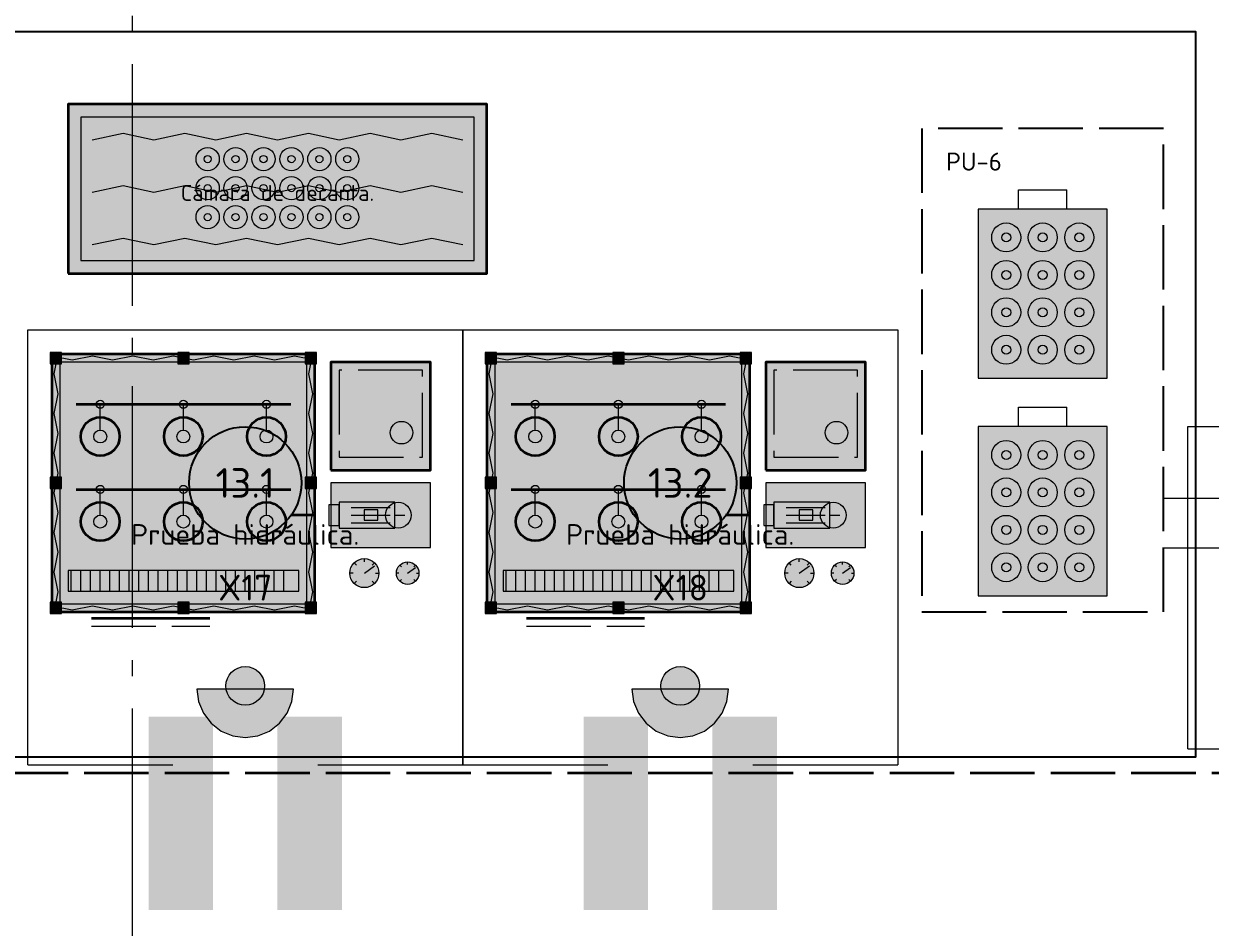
# Model space of a CAD drawing. Header units: millimetres. Extents: x 0 to 1682, y 0 to 1189.
# Drawn here: x 812.2 to 885.9, y 911.4 to 967.5 of the extents above; entities that cross this region are included whole.
import ezdxf
from ezdxf.enums import TextEntityAlignment as Align

# ---------------------------------------------------------------- set-up
doc = ezdxf.new("R2010")
doc.units = ezdxf.units.MM
doc.linetypes.add('IRAM-E-TRAZOS', pattern=[5, 4, -1])
doc.linetypes.add('IRAM-F-TRAZO-PUNTO', pattern=[20, 15, -2, 1, -2])
for name, color, linetype, lineweight, true_color in [('A-AREA-TRABAJO', 30, 'CONTINUOUS', 13, 0xeb963c), ('A-EQUIPO', 30, 'CONTINUOUS', 35, 0xe67800), ('A-PASILLO', 2, 'IRAM-E-TRAZOS', 35, 0xd7a500), ('A-PULMON', 6, 'IRAM-E-TRAZOS', 25, 0xdc00c8), ('A-SENDA', 2, 'CONTINUOUS', 25, 0xd7a500)]:
    doc.layers.add(name, color=color, linetype=linetype, lineweight=lineweight, true_color=true_color)
for name, color, linetype, lineweight in [('A-EJE', 1, 'IRAM-F-TRAZO-PUNTO', 18), ('A-EQUIPO-FINO', 8, 'CONTINUOUS', 13), ('A-EQUIPO-OCULTO', 8, 'IRAM-E-TRAZOS', 13), ('A-EQUIPO-RELLENO', 9, 'CONTINUOUS', 13), ('A-OPERARIO', 6, 'CONTINUOUS', 18), ('A-PASO', 7, 'CONTINUOUS', 25), ('A-SECTOR', 1, 'CONTINUOUS', 25), ('A-TEXTO', 7, 'CONTINUOUS', 18)]:
    doc.layers.add(name, color=color, linetype=linetype, lineweight=lineweight)
doc.styles.add('ISO3098', font='isocpeur.ttf')

msp = doc.modelspace()

# ---------------------------------------------------------------- hatches: boundary and pattern name
at = {"layer": 'A-EQUIPO-RELLENO', "true_color": 0xcdd0d4}
h = msp.add_hatch(color=7, dxfattribs=at)
h.dxf.hatch_style = 1
h.paths.add_polyline_path([(815, 952), (841, 952), (841, 962.5), (815, 962.5)])
at = {"layer": 'A-EQUIPO-RELLENO', "true_color": 0xc8e1fa}
h = msp.add_hatch(color=7, dxfattribs=at)
h.dxf.hatch_style = 1
h.paths.add_polyline_path([(815.8, 952.8), (840.2, 952.8), (840.2, 961.7), (815.8, 961.7)])
at = {"layer": 'A-EQUIPO-RELLENO', "true_color": 0xfaf0fa}
h = msp.add_hatch(color=7, dxfattribs=at)
h.dxf.hatch_style = 1
h.paths.add_polyline_path([(871.5, 945.5), (879.5, 945.5), (879.5, 956), (871.5, 956)])
at = {"layer": 'A-EQUIPO-RELLENO', "true_color": 0x969ba0}
h = msp.add_hatch(color=7, dxfattribs=at)
h.dxf.hatch_style = 1
h.paths.add_polyline_path([(813.9, 946.4), (814.6, 946.4), (814.6, 947.1), (813.9, 947.1)])
h = msp.add_hatch(color=7, dxfattribs=at)
h.dxf.hatch_style = 1
h.paths.add_polyline_path([(813.9, 946.4), (814.6, 946.4), (814.6, 947.1), (813.9, 947.1)])
at = {"layer": 'A-EQUIPO-RELLENO', "true_color": 0xf5f8fc}
h = msp.add_hatch(color=7, dxfattribs=at)
h.dxf.hatch_style = 1
h.paths.add_polyline_path([(814, 931), (830.32, 931), (830.32, 947), (814, 947)])
at = {"layer": 'A-EQUIPO-RELLENO', "true_color": 0x969ba0}
h = msp.add_hatch(color=7, dxfattribs=at)
h.dxf.hatch_style = 1
h.paths.add_polyline_path([(821.81, 946.4), (822.51, 946.4), (822.51, 947.1), (821.81, 947.1)])
h = msp.add_hatch(color=7, dxfattribs=at)
h.dxf.hatch_style = 1
h.paths.add_polyline_path([(829.72, 946.4), (830.42, 946.4), (830.42, 947.1), (829.72, 947.1)])
h = msp.add_hatch(color=7, dxfattribs=at)
h.dxf.hatch_style = 1
h.paths.add_polyline_path([(829.72, 946.4), (830.42, 946.4), (830.42, 947.1), (829.72, 947.1)])
at = {"layer": 'A-EQUIPO-RELLENO', "true_color": 0xc8e1fa}
h = msp.add_hatch(color=7, dxfattribs=at)
h.dxf.hatch_style = 1
h.paths.add_polyline_path([(831.32, 939.8), (837.5, 939.8), (837.5, 946.5), (831.32, 946.5)])
at = {"layer": 'A-EQUIPO-RELLENO', "true_color": 0x969ba0}
h = msp.add_hatch(color=7, dxfattribs=at)
h.dxf.hatch_style = 1
h.paths.add_polyline_path([(840.9, 946.4), (841.6, 946.4), (841.6, 947.1), (840.9, 947.1)])
h = msp.add_hatch(color=7, dxfattribs=at)
h.dxf.hatch_style = 1
h.paths.add_polyline_path([(840.9, 946.4), (841.6, 946.4), (841.6, 947.1), (840.9, 947.1)])
at = {"layer": 'A-EQUIPO-RELLENO', "true_color": 0xf5f8fc}
h = msp.add_hatch(color=7, dxfattribs=at)
h.dxf.hatch_style = 1
h.paths.add_polyline_path([(841, 931), (857.32, 931), (857.32, 947), (841, 947)])
at = {"layer": 'A-EQUIPO-RELLENO', "true_color": 0x969ba0}
h = msp.add_hatch(color=7, dxfattribs=at)
h.dxf.hatch_style = 1
h.paths.add_polyline_path([(848.81, 946.4), (849.51, 946.4), (849.51, 947.1), (848.81, 947.1)])
h = msp.add_hatch(color=7, dxfattribs=at)
h.dxf.hatch_style = 1
h.paths.add_polyline_path([(856.72, 946.4), (857.42, 946.4), (857.42, 947.1), (856.72, 947.1)])
h = msp.add_hatch(color=7, dxfattribs=at)
h.dxf.hatch_style = 1
h.paths.add_polyline_path([(856.72, 946.4), (857.42, 946.4), (857.42, 947.1), (856.72, 947.1)])
at = {"layer": 'A-EQUIPO-RELLENO', "true_color": 0xc8e1fa}
h = msp.add_hatch(color=7, dxfattribs=at)
h.dxf.hatch_style = 1
h.paths.add_polyline_path([(858.32, 939.8), (864.5, 939.8), (864.5, 946.5), (858.32, 946.5)])
at = {"layer": 'A-EQUIPO-RELLENO', "true_color": 0xe2e7ee}
h = msp.add_hatch(color=7, dxfattribs=at)
h.dxf.hatch_style = 1
h.paths.add_polyline_path([(818.2, 941.88), (818.159, 942.191), (818.039, 942.48), (817.849, 942.729), (817.6, 942.919), (817.311, 943.039), (817, 943.08), (816.689, 943.039), (816.4, 942.919), (816.151, 942.729), (815.961, 942.48), (815.841, 942.191), (815.8, 941.88), (815.841, 941.569), (815.961, 941.28), (816.151, 941.031), (816.4, 940.841), (816.689, 940.721), (817, 940.68), (817.311, 940.721), (817.6, 940.841), (817.849, 941.031), (818.039, 941.28), (818.159, 941.569)])
h = msp.add_hatch(color=7, dxfattribs=at)
h.dxf.hatch_style = 1
h.paths.add_polyline_path([(823.36, 941.88), (823.319, 942.191), (823.199, 942.48), (823.009, 942.729), (822.76, 942.919), (822.471, 943.039), (822.16, 943.08), (821.849, 943.039), (821.56, 942.919), (821.311, 942.729), (821.121, 942.48), (821.001, 942.191), (820.96, 941.88), (821.001, 941.569), (821.121, 941.28), (821.311, 941.031), (821.56, 940.841), (821.849, 940.721), (822.16, 940.68), (822.471, 940.721), (822.76, 940.841), (823.009, 941.031), (823.199, 941.28), (823.319, 941.569)])
h = msp.add_hatch(color=7, dxfattribs=at)
h.dxf.hatch_style = 1
h.paths.add_polyline_path([(828.52, 941.88), (828.479, 942.191), (828.359, 942.48), (828.169, 942.729), (827.92, 942.919), (827.631, 943.039), (827.32, 943.08), (827.009, 943.039), (826.72, 942.919), (826.471, 942.729), (826.281, 942.48), (826.161, 942.191), (826.12, 941.88), (826.161, 941.569), (826.281, 941.28), (826.471, 941.031), (826.72, 940.841), (827.009, 940.721), (827.32, 940.68), (827.631, 940.721), (827.92, 940.841), (828.169, 941.031), (828.359, 941.28), (828.479, 941.569)])
h = msp.add_hatch(color=7, dxfattribs=at)
h.dxf.hatch_style = 1
h.paths.add_polyline_path([(845.2, 941.88), (845.159, 942.191), (845.039, 942.48), (844.849, 942.729), (844.6, 942.919), (844.311, 943.039), (844, 943.08), (843.689, 943.039), (843.4, 942.919), (843.151, 942.729), (842.961, 942.48), (842.841, 942.191), (842.8, 941.88), (842.841, 941.569), (842.961, 941.28), (843.151, 941.031), (843.4, 940.841), (843.689, 940.721), (844, 940.68), (844.311, 940.721), (844.6, 940.841), (844.849, 941.031), (845.039, 941.28), (845.159, 941.569)])
h = msp.add_hatch(color=7, dxfattribs=at)
h.dxf.hatch_style = 1
h.paths.add_polyline_path([(850.36, 941.88), (850.319, 942.191), (850.199, 942.48), (850.009, 942.729), (849.76, 942.919), (849.471, 943.039), (849.16, 943.08), (848.849, 943.039), (848.56, 942.919), (848.311, 942.729), (848.121, 942.48), (848.001, 942.191), (847.96, 941.88), (848.001, 941.569), (848.121, 941.28), (848.311, 941.031), (848.56, 940.841), (848.849, 940.721), (849.16, 940.68), (849.471, 940.721), (849.76, 940.841), (850.009, 941.031), (850.199, 941.28), (850.319, 941.569)])
h = msp.add_hatch(color=7, dxfattribs=at)
h.dxf.hatch_style = 1
h.paths.add_polyline_path([(855.52, 941.88), (855.479, 942.191), (855.359, 942.48), (855.169, 942.729), (854.92, 942.919), (854.631, 943.039), (854.32, 943.08), (854.009, 943.039), (853.72, 942.919), (853.471, 942.729), (853.281, 942.48), (853.161, 942.191), (853.12, 941.88), (853.161, 941.569), (853.281, 941.28), (853.471, 941.031), (853.72, 940.841), (854.009, 940.721), (854.32, 940.68), (854.631, 940.721), (854.92, 940.841), (855.169, 941.031), (855.359, 941.28), (855.479, 941.569)])
at = {"layer": 'A-EQUIPO-RELLENO', "true_color": 0xffffff}
h = msp.add_hatch(color=7, dxfattribs=at)
h.dxf.hatch_style = 1
h.paths.add_polyline_path([(829.488, 939), (829.401, 939.776), (829.143, 940.513), (828.727, 941.175), (828.175, 941.727), (827.513, 942.143), (826.776, 942.401), (826, 942.488), (825.224, 942.401), (824.487, 942.143), (823.825, 941.727), (823.273, 941.175), (822.857, 940.513), (822.599, 939.776), (822.512, 939), (822.599, 938.224), (822.857, 937.487), (823.273, 936.825), (823.825, 936.273), (824.487, 935.857), (825.224, 935.599), (826, 935.512), (826.776, 935.599), (827.513, 935.857), (828.175, 936.273), (828.727, 936.825), (829.143, 937.487), (829.401, 938.224)])
h = msp.add_hatch(color=7, dxfattribs=at)
h.dxf.hatch_style = 1
h.paths.add_polyline_path([(856.488, 939), (856.401, 939.776), (856.143, 940.513), (855.727, 941.175), (855.175, 941.727), (854.513, 942.143), (853.776, 942.401), (853, 942.488), (852.224, 942.401), (851.487, 942.143), (850.825, 941.727), (850.273, 941.175), (849.857, 940.513), (849.599, 939.776), (849.512, 939), (849.599, 938.224), (849.857, 937.487), (850.273, 936.825), (850.825, 936.273), (851.487, 935.857), (852.224, 935.599), (853, 935.512), (853.776, 935.599), (854.513, 935.857), (855.175, 936.273), (855.727, 936.825), (856.143, 937.487), (856.401, 938.224)])
at = {"layer": 'A-EQUIPO-RELLENO', "true_color": 0xfaf0fa}
h = msp.add_hatch(color=7, dxfattribs=at)
h.dxf.hatch_style = 1
h.paths.add_polyline_path([(871.5, 932), (879.5, 932), (879.5, 942.5), (871.5, 942.5)])
at = {"layer": 'A-EQUIPO-RELLENO', "true_color": 0x969ba0}
h = msp.add_hatch(color=7, dxfattribs=at)
h.dxf.hatch_style = 1
h.paths.add_polyline_path([(813.9, 938.65), (814.6, 938.65), (814.6, 939.35), (813.9, 939.35)])
h = msp.add_hatch(color=7, dxfattribs=at)
h.dxf.hatch_style = 1
h.paths.add_polyline_path([(829.72, 938.65), (830.42, 938.65), (830.42, 939.35), (829.72, 939.35)])
h = msp.add_hatch(color=7, dxfattribs=at)
h.dxf.hatch_style = 1
h.paths.add_polyline_path([(840.9, 938.65), (841.6, 938.65), (841.6, 939.35), (840.9, 939.35)])
h = msp.add_hatch(color=7, dxfattribs=at)
h.dxf.hatch_style = 1
h.paths.add_polyline_path([(856.72, 938.65), (857.42, 938.65), (857.42, 939.35), (856.72, 939.35)])
at = {"layer": 'A-EQUIPO-RELLENO', "true_color": 0xcdd0d4}
h = msp.add_hatch(color=7, dxfattribs=at)
h.dxf.hatch_style = 1
h.paths.add_polyline_path([(831.32, 935), (837.5, 935), (837.5, 939), (831.32, 939)])
h = msp.add_hatch(color=7, dxfattribs=at)
h.dxf.hatch_style = 1
h.paths.add_polyline_path([(858.32, 935), (864.5, 935), (864.5, 939), (858.32, 939)])
at = {"layer": 'A-EQUIPO-RELLENO', "true_color": 0xe2e7ee}
h = msp.add_hatch(color=7, dxfattribs=at)
h.dxf.hatch_style = 1
h.paths.add_polyline_path([(818.2, 936.6), (818.159, 936.911), (818.039, 937.2), (817.849, 937.449), (817.6, 937.639), (817.311, 937.759), (817, 937.8), (816.689, 937.759), (816.4, 937.639), (816.151, 937.449), (815.961, 937.2), (815.841, 936.911), (815.8, 936.6), (815.841, 936.289), (815.961, 936), (816.151, 935.751), (816.4, 935.561), (816.689, 935.441), (817, 935.4), (817.311, 935.441), (817.6, 935.561), (817.849, 935.751), (818.039, 936), (818.159, 936.289)])
h = msp.add_hatch(color=7, dxfattribs=at)
h.dxf.hatch_style = 1
h.paths.add_polyline_path([(823.36, 936.6), (823.319, 936.911), (823.199, 937.2), (823.009, 937.449), (822.76, 937.639), (822.471, 937.759), (822.16, 937.8), (821.849, 937.759), (821.56, 937.639), (821.311, 937.449), (821.121, 937.2), (821.001, 936.911), (820.96, 936.6), (821.001, 936.289), (821.121, 936), (821.311, 935.751), (821.56, 935.561), (821.849, 935.441), (822.16, 935.4), (822.471, 935.441), (822.76, 935.561), (823.009, 935.751), (823.199, 936), (823.319, 936.289)])
h = msp.add_hatch(color=7, dxfattribs=at)
h.dxf.hatch_style = 1
h.paths.add_polyline_path([(828.52, 936.6), (828.479, 936.911), (828.359, 937.2), (828.169, 937.449), (827.92, 937.639), (827.631, 937.759), (827.32, 937.8), (827.009, 937.759), (826.72, 937.639), (826.471, 937.449), (826.281, 937.2), (826.161, 936.911), (826.12, 936.6), (826.161, 936.289), (826.281, 936), (826.471, 935.751), (826.72, 935.561), (827.009, 935.441), (827.32, 935.4), (827.631, 935.441), (827.92, 935.561), (828.169, 935.751), (828.359, 936), (828.479, 936.289)])
at = {"layer": 'A-EQUIPO-RELLENO', "true_color": 0xcdd0d4}
h = msp.add_hatch(color=7, dxfattribs=at)
h.dxf.hatch_style = 1
h.paths.add_polyline_path([(831.82, 936.2), (835.276, 936.2), (835.276, 937.8), (831.82, 937.8)])
at = {"layer": 'A-EQUIPO-RELLENO', "true_color": 0xe2e7ee}
h = msp.add_hatch(color=7, dxfattribs=at)
h.dxf.hatch_style = 1
h.paths.add_polyline_path([(845.2, 936.6), (845.159, 936.911), (845.039, 937.2), (844.849, 937.449), (844.6, 937.639), (844.311, 937.759), (844, 937.8), (843.689, 937.759), (843.4, 937.639), (843.151, 937.449), (842.961, 937.2), (842.841, 936.911), (842.8, 936.6), (842.841, 936.289), (842.961, 936), (843.151, 935.751), (843.4, 935.561), (843.689, 935.441), (844, 935.4), (844.311, 935.441), (844.6, 935.561), (844.849, 935.751), (845.039, 936), (845.159, 936.289)])
h = msp.add_hatch(color=7, dxfattribs=at)
h.dxf.hatch_style = 1
h.paths.add_polyline_path([(850.36, 936.6), (850.319, 936.911), (850.199, 937.2), (850.009, 937.449), (849.76, 937.639), (849.471, 937.759), (849.16, 937.8), (848.849, 937.759), (848.56, 937.639), (848.311, 937.449), (848.121, 937.2), (848.001, 936.911), (847.96, 936.6), (848.001, 936.289), (848.121, 936), (848.311, 935.751), (848.56, 935.561), (848.849, 935.441), (849.16, 935.4), (849.471, 935.441), (849.76, 935.561), (850.009, 935.751), (850.199, 936), (850.319, 936.289)])
h = msp.add_hatch(color=7, dxfattribs=at)
h.dxf.hatch_style = 1
h.paths.add_polyline_path([(855.52, 936.6), (855.479, 936.911), (855.359, 937.2), (855.169, 937.449), (854.92, 937.639), (854.631, 937.759), (854.32, 937.8), (854.009, 937.759), (853.72, 937.639), (853.471, 937.449), (853.281, 937.2), (853.161, 936.911), (853.12, 936.6), (853.161, 936.289), (853.281, 936), (853.471, 935.751), (853.72, 935.561), (854.009, 935.441), (854.32, 935.4), (854.631, 935.441), (854.92, 935.561), (855.169, 935.751), (855.359, 936), (855.479, 936.289)])
at = {"layer": 'A-EQUIPO-RELLENO', "true_color": 0xcdd0d4}
h = msp.add_hatch(color=7, dxfattribs=at)
h.dxf.hatch_style = 1
h.paths.add_polyline_path([(858.82, 936.2), (862.276, 936.2), (862.276, 937.8), (858.82, 937.8)])
at = {"layer": 'A-EQUIPO-RELLENO', "true_color": 0xffffff}
h = msp.add_hatch(color=7, dxfattribs=at)
h.dxf.hatch_style = 1
h.paths.add_polyline_path([(834.292, 933.4), (834.261, 933.633), (834.171, 933.85), (834.028, 934.036), (833.842, 934.179), (833.625, 934.269), (833.392, 934.3), (833.159, 934.269), (832.942, 934.179), (832.756, 934.036), (832.613, 933.85), (832.523, 933.633), (832.492, 933.4), (832.523, 933.167), (832.613, 932.95), (832.756, 932.764), (832.942, 932.621), (833.159, 932.531), (833.392, 932.5), (833.625, 932.531), (833.842, 932.621), (834.028, 932.764), (834.171, 932.95), (834.261, 933.167)])
h = msp.add_hatch(color=7, dxfattribs=at)
h.dxf.hatch_style = 1
h.paths.add_polyline_path([(836.78, 933.4), (836.756, 933.581), (836.686, 933.75), (836.575, 933.895), (836.43, 934.006), (836.261, 934.076), (836.08, 934.1), (835.899, 934.076), (835.73, 934.006), (835.585, 933.895), (835.474, 933.75), (835.404, 933.581), (835.38, 933.4), (835.404, 933.219), (835.474, 933.05), (835.585, 932.905), (835.73, 932.794), (835.899, 932.724), (836.08, 932.7), (836.261, 932.724), (836.43, 932.794), (836.575, 932.905), (836.686, 933.05), (836.756, 933.219)])
h = msp.add_hatch(color=7, dxfattribs=at)
h.dxf.hatch_style = 1
h.paths.add_polyline_path([(861.292, 933.4), (861.261, 933.633), (861.171, 933.85), (861.028, 934.036), (860.842, 934.179), (860.625, 934.269), (860.392, 934.3), (860.159, 934.269), (859.942, 934.179), (859.756, 934.036), (859.613, 933.85), (859.523, 933.633), (859.492, 933.4), (859.523, 933.167), (859.613, 932.95), (859.756, 932.764), (859.942, 932.621), (860.159, 932.531), (860.392, 932.5), (860.625, 932.531), (860.842, 932.621), (861.028, 932.764), (861.171, 932.95), (861.261, 933.167)])
h = msp.add_hatch(color=7, dxfattribs=at)
h.dxf.hatch_style = 1
h.paths.add_polyline_path([(863.78, 933.4), (863.756, 933.581), (863.686, 933.75), (863.575, 933.895), (863.43, 934.006), (863.261, 934.076), (863.08, 934.1), (862.899, 934.076), (862.73, 934.006), (862.585, 933.895), (862.474, 933.75), (862.404, 933.581), (862.38, 933.4), (862.404, 933.219), (862.474, 933.05), (862.585, 932.905), (862.73, 932.794), (862.899, 932.724), (863.08, 932.7), (863.261, 932.724), (863.43, 932.794), (863.575, 932.905), (863.686, 933.05), (863.756, 933.219)])
at = {"layer": 'A-EQUIPO-RELLENO', "true_color": 0x969ba0}
h = msp.add_hatch(color=7, dxfattribs=at)
h.dxf.hatch_style = 1
h.paths.add_polyline_path([(813.9, 930.9), (814.6, 930.9), (814.6, 931.6), (813.9, 931.6)])
h = msp.add_hatch(color=7, dxfattribs=at)
h.dxf.hatch_style = 1
h.paths.add_polyline_path([(813.9, 930.9), (814.6, 930.9), (814.6, 931.6), (813.9, 931.6)])
h = msp.add_hatch(color=7, dxfattribs=at)
h.dxf.hatch_style = 1
h.paths.add_polyline_path([(821.81, 930.9), (822.51, 930.9), (822.51, 931.6), (821.81, 931.6)])
h = msp.add_hatch(color=7, dxfattribs=at)
h.dxf.hatch_style = 1
h.paths.add_polyline_path([(829.72, 930.9), (830.42, 930.9), (830.42, 931.6), (829.72, 931.6)])
h = msp.add_hatch(color=7, dxfattribs=at)
h.dxf.hatch_style = 1
h.paths.add_polyline_path([(829.72, 930.9), (830.42, 930.9), (830.42, 931.6), (829.72, 931.6)])
h = msp.add_hatch(color=7, dxfattribs=at)
h.dxf.hatch_style = 1
h.paths.add_polyline_path([(840.9, 930.9), (841.6, 930.9), (841.6, 931.6), (840.9, 931.6)])
h = msp.add_hatch(color=7, dxfattribs=at)
h.dxf.hatch_style = 1
h.paths.add_polyline_path([(840.9, 930.9), (841.6, 930.9), (841.6, 931.6), (840.9, 931.6)])
h = msp.add_hatch(color=7, dxfattribs=at)
h.dxf.hatch_style = 1
h.paths.add_polyline_path([(848.81, 930.9), (849.51, 930.9), (849.51, 931.6), (848.81, 931.6)])
h = msp.add_hatch(color=7, dxfattribs=at)
h.dxf.hatch_style = 1
h.paths.add_polyline_path([(856.72, 930.9), (857.42, 930.9), (857.42, 931.6), (856.72, 931.6)])
h = msp.add_hatch(color=7, dxfattribs=at)
h.dxf.hatch_style = 1
h.paths.add_polyline_path([(856.72, 930.9), (857.42, 930.9), (857.42, 931.6), (856.72, 931.6)])
at = {"layer": 'A-EQUIPO-RELLENO', "true_color": 0xffffff}
h = msp.add_hatch(color=7, dxfattribs=at)
h.dxf.hatch_style = 1
h.paths.add_polyline_path([(827.2, 926.4), (827.159, 926.711), (827.039, 927), (826.849, 927.249), (826.6, 927.439), (826.311, 927.559), (826, 927.6), (825.689, 927.559), (825.4, 927.439), (825.151, 927.249), (824.961, 927), (824.841, 926.711), (824.8, 926.4), (824.841, 926.089), (824.961, 925.8), (825.151, 925.551), (825.4, 925.361), (825.689, 925.241), (826, 925.2), (826.311, 925.241), (826.6, 925.361), (826.849, 925.551), (827.039, 925.8), (827.159, 926.089)])
h = msp.add_hatch(color=7, dxfattribs=at)
h.dxf.hatch_style = 1
h.paths.add_polyline_path([(854.2, 926.4), (854.159, 926.711), (854.039, 927), (853.849, 927.249), (853.6, 927.439), (853.311, 927.559), (853, 927.6), (852.689, 927.559), (852.4, 927.439), (852.151, 927.249), (851.961, 927), (851.841, 926.711), (851.8, 926.4), (851.841, 926.089), (851.961, 925.8), (852.151, 925.551), (852.4, 925.361), (852.689, 925.241), (853, 925.2), (853.311, 925.241), (853.6, 925.361), (853.849, 925.551), (854.039, 925.8), (854.159, 926.089)])
at = {"layer": 'A-EQUIPO-RELLENO', "true_color": 0xfae1f5}
h = msp.add_hatch(color=7, dxfattribs=at)
h.dxf.hatch_style = 1
h.paths.add_polyline_path([(823, 926.2), (823.102, 925.424), (823.402, 924.7), (823.879, 924.079), (824.5, 923.602), (825.224, 923.302), (826, 923.2), (826.776, 923.302), (827.5, 923.602), (828.121, 924.079), (828.598, 924.7), (828.898, 925.424), (829, 926.2), (823, 926.2)])
h = msp.add_hatch(color=7, dxfattribs=at)
h.dxf.hatch_style = 1
h.paths.add_polyline_path([(850, 926.2), (850.102, 925.424), (850.402, 924.7), (850.879, 924.079), (851.5, 923.602), (852.224, 923.302), (853, 923.2), (853.776, 923.302), (854.5, 923.602), (855.121, 924.079), (855.598, 924.7), (855.898, 925.424), (856, 926.2), (850, 926.2)])
at = {"layer": 'A-SENDA', "true_color": 0xd7a500}
h = msp.add_hatch(color=7, dxfattribs=at)
h.dxf.hatch_style = 1
h.paths.add_polyline_path([(820, 912.5), (824, 912.5), (824, 924.5), (820, 924.5)])
h = msp.add_hatch(color=7, dxfattribs=at)
h.dxf.hatch_style = 1
h.paths.add_polyline_path([(828, 912.5), (832, 912.5), (832, 924.5), (828, 924.5)])
h = msp.add_hatch(color=7, dxfattribs=at)
h.dxf.hatch_style = 1
h.paths.add_polyline_path([(847, 912.5), (851, 912.5), (851, 924.5), (847, 924.5)])
h = msp.add_hatch(color=7, dxfattribs=at)
h.dxf.hatch_style = 1
h.paths.add_polyline_path([(855, 912.5), (859, 912.5), (859, 924.5), (855, 924.5)])

# ---------------------------------------------------------------- linework, layer by layer
at = {"layer": 'A-AREA-TRABAJO'}
for p, q in [((884.5, 922.5), (888.5, 922.5)), ((812.5, 921.5), (821.5, 921.5)), ((830.5, 921.5), (839.5, 921.5)), ((839.5, 921.5), (848.5, 921.5)), ((857.5, 921.5), (866.5, 921.5))]:
    msp.add_line(p, q, dxfattribs=at)
for points in [[(812.5, 921.5), (812.5, 948.5), (839.5, 948.5), (839.5, 921.5)], [(839.5, 921.5), (839.5, 948.5), (866.5, 948.5), (866.5, 921.5)], [(884.5, 922.5), (884.5, 942.5), (901.5, 942.5), (901.5, 922.5)]]:
    msp.add_lwpolyline(points, dxfattribs=at)
at = {"layer": 'A-EJE'}
for p, q in [((819, 530), (819, 1060)), ((894, 938.03), (883, 938.03)), ((883, 934.97), (894, 934.97))]:
    msp.add_line(p, q, dxfattribs=at)
at = {"layer": 'A-EQUIPO'}
for p, q in [((815.5, 943.88), (828.82, 943.88)), ((842.5, 943.88), (855.82, 943.88)), ((815.5, 938.6), (828.82, 938.6)), ((842.5, 938.6), (855.82, 938.6)), ((830.32, 937), (828.82, 937)), ((857.32, 937), (855.82, 937)), ((816.448, 930.6), (823.792, 930.6)), ((843.448, 930.6), (850.792, 930.6))]:
    msp.add_line(p, q, dxfattribs=at)
for points in [[(815, 952), (841, 952), (841, 962.5), (815, 962.5)], [(814, 931), (830.32, 931), (830.32, 947), (814, 947)], [(831.32, 939.8), (837.5, 939.8), (837.5, 946.5), (831.32, 946.5)], [(841, 931), (857.32, 931), (857.32, 947), (841, 947)], [(858.32, 939.8), (864.5, 939.8), (864.5, 946.5), (858.32, 946.5)]]:
    msp.add_lwpolyline(points, close=True, dxfattribs=at)
for centre in [(817, 941.88), (822.16, 941.88), (827.32, 941.88), (844, 941.88), (849.16, 941.88), (854.32, 941.88), (817, 936.6), (822.16, 936.6), (827.32, 936.6), (844, 936.6), (849.16, 936.6), (854.32, 936.6)]:
    msp.add_circle(centre, 1.2, dxfattribs=at)
at = {"layer": 'A-EQUIPO-FINO'}
for p, q in [((817, 942.28), (817, 943.88)), ((822.16, 942.28), (822.16, 943.88)), ((827.32, 942.28), (827.32, 943.88)), ((844, 942.28), (844, 943.88)), ((849.16, 942.28), (849.16, 943.88)), ((854.32, 942.28), (854.32, 943.88)), ((817, 937), (817, 938.6)), ((822.16, 937), (822.16, 938.6)), ((827.32, 937), (827.32, 938.6)), ((844, 937), (844, 938.6)), ((849.16, 937), (849.16, 938.6)), ((854.32, 937), (854.32, 938.6)), ((832.58, 937.48), (835, 937.48)), ((832.58, 937), (835, 937)), ((835.276, 937), (835.898, 937)), ((859.58, 937.48), (862, 937.48)), ((859.58, 937), (862, 937)), ((862.276, 937), (862.898, 937)), ((832.58, 936.52), (835, 936.52)), ((859.58, 936.52), (862, 936.52)), ((832.896, 933.896), (832.756, 934.036)), ((833.392, 934.102), (833.392, 934.3)), ((833.888, 933.896), (834.028, 934.036)), ((835.694, 933.786), (835.585, 933.895)), ((836.08, 933.946), (836.08, 934.1)), ((836.466, 933.786), (836.575, 933.895)), ((859.896, 933.896), (859.756, 934.036)), ((860.392, 934.102), (860.392, 934.3)), ((860.888, 933.896), (861.028, 934.036)), ((862.694, 933.786), (862.585, 933.895)), ((863.08, 933.946), (863.08, 934.1)), ((863.466, 933.786), (863.575, 933.895)), ((815.2, 932.28), (815.2, 933.56)), ((815.8, 932.28), (815.8, 933.56)), ((816.4, 932.28), (816.4, 933.56)), ((817, 932.28), (817, 933.56)), ((817.6, 932.28), (817.6, 933.56)), ((818.2, 932.28), (818.2, 933.56)), ((818.8, 932.28), (818.8, 933.56)), ((819.4, 932.28), (819.4, 933.56)), ((820, 932.28), (820, 933.56)), ((820.6, 932.28), (820.6, 933.56)), ((821.2, 932.28), (821.2, 933.56)), ((821.8, 932.28), (821.8, 933.56)), ((822.4, 932.28), (822.4, 933.56)), ((823, 932.28), (823, 933.56)), ((823.6, 932.28), (823.6, 933.56)), ((824.2, 932.28), (824.2, 933.56)), ((824.8, 932.28), (824.8, 933.56)), ((825.4, 932.28), (825.4, 933.56)), ((826, 932.28), (826, 933.56)), ((826.6, 932.28), (826.6, 933.56)), ((827.2, 932.28), (827.2, 933.56)), ((827.8, 932.28), (827.8, 933.56)), ((828.4, 932.28), (828.4, 933.56)), ((832.69, 933.4), (832.492, 933.4)), ((833.392, 933.4), (834.022, 933.85)), ((834.094, 933.4), (834.292, 933.4)), ((835.534, 933.4), (835.38, 933.4)), ((836.08, 933.4), (836.57, 933.75)), ((836.626, 933.4), (836.78, 933.4)), ((842.2, 932.28), (842.2, 933.56)), ((842.8, 932.28), (842.8, 933.56)), ((843.4, 932.28), (843.4, 933.56)), ((844, 932.28), (844, 933.56)), ((844.6, 932.28), (844.6, 933.56)), ((845.2, 932.28), (845.2, 933.56)), ((845.8, 932.28), (845.8, 933.56)), ((846.4, 932.28), (846.4, 933.56)), ((847, 932.28), (847, 933.56)), ((847.6, 932.28), (847.6, 933.56)), ((848.2, 932.28), (848.2, 933.56)), ((848.8, 932.28), (848.8, 933.56)), ((849.4, 932.28), (849.4, 933.56)), ((850, 932.28), (850, 933.56)), ((850.6, 932.28), (850.6, 933.56)), ((851.2, 932.28), (851.2, 933.56)), ((851.8, 932.28), (851.8, 933.56)), ((852.4, 932.28), (852.4, 933.56)), ((853, 932.28), (853, 933.56)), ((853.6, 932.28), (853.6, 933.56)), ((854.2, 932.28), (854.2, 933.56)), ((854.8, 932.28), (854.8, 933.56)), ((855.4, 932.28), (855.4, 933.56)), ((859.69, 933.4), (859.492, 933.4)), ((860.392, 933.4), (861.022, 933.85)), ((861.094, 933.4), (861.292, 933.4)), ((862.534, 933.4), (862.38, 933.4)), ((863.08, 933.4), (863.57, 933.75)), ((863.626, 933.4), (863.78, 933.4)), ((832.896, 932.904), (832.756, 932.764)), ((833.888, 932.904), (834.028, 932.764)), ((835.694, 933.014), (835.585, 932.905)), ((836.466, 933.014), (836.575, 932.905)), ((859.896, 932.904), (859.756, 932.764)), ((860.888, 932.904), (861.028, 932.764)), ((862.694, 933.014), (862.585, 932.905)), ((863.466, 933.014), (863.575, 932.905))]:
    msp.add_line(p, q, dxfattribs=at)
for points in [[(815.8, 952.8), (840.2, 952.8), (840.2, 961.7), (815.8, 961.7)], [(813.9, 946.4), (814.6, 946.4), (814.6, 947.1), (813.9, 947.1)], [(813.9, 946.4), (814.6, 946.4), (814.6, 947.1), (813.9, 947.1)], [(814.5, 931.5), (829.82, 931.5), (829.82, 946.5), (814.5, 946.5)], [(821.81, 946.4), (822.51, 946.4), (822.51, 947.1), (821.81, 947.1)], [(829.72, 946.4), (830.42, 946.4), (830.42, 947.1), (829.72, 947.1)], [(829.72, 946.4), (830.42, 946.4), (830.42, 947.1), (829.72, 947.1)], [(840.9, 946.4), (841.6, 946.4), (841.6, 947.1), (840.9, 947.1)], [(840.9, 946.4), (841.6, 946.4), (841.6, 947.1), (840.9, 947.1)], [(841.5, 931.5), (856.82, 931.5), (856.82, 946.5), (841.5, 946.5)], [(848.81, 946.4), (849.51, 946.4), (849.51, 947.1), (848.81, 947.1)], [(856.72, 946.4), (857.42, 946.4), (857.42, 947.1), (856.72, 947.1)], [(856.72, 946.4), (857.42, 946.4), (857.42, 947.1), (856.72, 947.1)], [(813.9, 938.65), (814.6, 938.65), (814.6, 939.35), (813.9, 939.35)], [(829.72, 938.65), (830.42, 938.65), (830.42, 939.35), (829.72, 939.35)], [(840.9, 938.65), (841.6, 938.65), (841.6, 939.35), (840.9, 939.35)], [(856.72, 938.65), (857.42, 938.65), (857.42, 939.35), (856.72, 939.35)], [(831.32, 935), (837.5, 935), (837.5, 939), (831.32, 939)], [(858.32, 935), (864.5, 935), (864.5, 939), (858.32, 939)], [(831.198, 936.36), (831.82, 936.36), (831.82, 937.64), (831.198, 937.64)], [(831.82, 936.2), (835.276, 936.2), (835.276, 937.8), (831.82, 937.8)], [(858.198, 936.36), (858.82, 936.36), (858.82, 937.64), (858.198, 937.64)], [(858.82, 936.2), (862.276, 936.2), (862.276, 937.8), (858.82, 937.8)], [(833.375, 936.68), (834.239, 936.68), (834.239, 937.32), (833.375, 937.32)], [(860.375, 936.68), (861.239, 936.68), (861.239, 937.32), (860.375, 937.32)], [(815, 932.28), (829.32, 932.28), (829.32, 933.56), (815, 933.56)], [(842, 932.28), (856.32, 932.28), (856.32, 933.56), (842, 933.56)], [(813.9, 930.9), (814.6, 930.9), (814.6, 931.6), (813.9, 931.6)], [(813.9, 930.9), (814.6, 930.9), (814.6, 931.6), (813.9, 931.6)], [(821.81, 930.9), (822.51, 930.9), (822.51, 931.6), (821.81, 931.6)], [(829.72, 930.9), (830.42, 930.9), (830.42, 931.6), (829.72, 931.6)], [(829.72, 930.9), (830.42, 930.9), (830.42, 931.6), (829.72, 931.6)], [(840.9, 930.9), (841.6, 930.9), (841.6, 931.6), (840.9, 931.6)], [(840.9, 930.9), (841.6, 930.9), (841.6, 931.6), (840.9, 931.6)], [(848.81, 930.9), (849.51, 930.9), (849.51, 931.6), (848.81, 931.6)], [(856.72, 930.9), (857.42, 930.9), (857.42, 931.6), (856.72, 931.6)], [(856.72, 930.9), (857.42, 930.9), (857.42, 931.6), (856.72, 931.6)]]:
    msp.add_lwpolyline(points, close=True, dxfattribs=at)
for points in [[(830.32, 946.625), (829.065, 946.875), (827.809, 946.625), (826.554, 946.875), (825.298, 946.625), (824.043, 946.875), (822.788, 946.625), (821.532, 946.875), (820.277, 946.625), (819.022, 946.875), (817.766, 946.625), (816.511, 946.875), (815.255, 946.625), (814, 946.875)], [(814.375, 947), (814.125, 945.769), (814.375, 944.538), (814.125, 943.308), (814.375, 942.077), (814.125, 940.846), (814.375, 939.615), (814.125, 938.385), (814.375, 937.154), (814.125, 935.923), (814.375, 934.692), (814.125, 933.462), (814.375, 932.231), (814.125, 931)], [(829.945, 931), (830.195, 932.231), (829.945, 933.462), (830.195, 934.692), (829.945, 935.923), (830.195, 937.154), (829.945, 938.385), (830.195, 939.615), (829.945, 940.846), (830.195, 942.077), (829.945, 943.308), (830.195, 944.538), (829.945, 945.769), (830.195, 947)], [(857.32, 946.625), (856.065, 946.875), (854.809, 946.625), (853.554, 946.875), (852.298, 946.625), (851.043, 946.875), (849.788, 946.625), (848.532, 946.875), (847.277, 946.625), (846.022, 946.875), (844.766, 946.625), (843.511, 946.875), (842.255, 946.625), (841, 946.875)], [(841.375, 947), (841.125, 945.769), (841.375, 944.538), (841.125, 943.308), (841.375, 942.077), (841.125, 940.846), (841.375, 939.615), (841.125, 938.385), (841.375, 937.154), (841.125, 935.923), (841.375, 934.692), (841.125, 933.462), (841.375, 932.231), (841.125, 931)], [(856.945, 931), (857.195, 932.231), (856.945, 933.462), (857.195, 934.692), (856.945, 935.923), (857.195, 937.154), (856.945, 938.385), (857.195, 939.615), (856.945, 940.846), (857.195, 942.077), (856.945, 943.308), (857.195, 944.538), (856.945, 945.769), (857.195, 947)], [(814, 931.375), (815.255, 931.125), (816.511, 931.375), (817.766, 931.125), (819.022, 931.375), (820.277, 931.125), (821.532, 931.375), (822.788, 931.125), (824.043, 931.375), (825.298, 931.125), (826.554, 931.375), (827.809, 931.125), (829.065, 931.375), (830.32, 931.125)], [(841, 931.375), (842.255, 931.125), (843.511, 931.375), (844.766, 931.125), (846.022, 931.375), (847.277, 931.125), (848.532, 931.375), (849.788, 931.125), (851.043, 931.375), (852.298, 931.125), (853.554, 931.375), (854.809, 931.125), (856.065, 931.375), (857.32, 931.125)]]:
    msp.add_lwpolyline(points, dxfattribs=at)
for centre, radius in [((823.667, 959.1), 0.72), ((825.4, 959.1), 0.72), ((827.133, 959.1), 0.72), ((828.867, 959.1), 0.72), ((830.6, 959.1), 0.72), ((832.333, 959.1), 0.72), ((823.667, 959.1), 0.224), ((825.4, 959.1), 0.224), ((827.133, 959.1), 0.224), ((828.867, 959.1), 0.224), ((830.6, 959.1), 0.224), ((832.333, 959.1), 0.224), ((823.667, 957.3), 0.72), ((823.667, 957.3), 0.224), ((825.4, 957.3), 0.72), ((825.4, 957.3), 0.224), ((827.133, 957.3), 0.72), ((827.133, 957.3), 0.224), ((828.867, 957.3), 0.72), ((828.867, 957.3), 0.224), ((830.6, 957.3), 0.72), ((830.6, 957.3), 0.224), ((832.333, 957.3), 0.72), ((832.333, 957.3), 0.224), ((823.667, 955.5), 0.72), ((825.4, 955.5), 0.72), ((827.133, 955.5), 0.72), ((828.867, 955.5), 0.72), ((830.6, 955.5), 0.72), ((832.333, 955.5), 0.72), ((823.667, 955.5), 0.224), ((825.4, 955.5), 0.224), ((827.133, 955.5), 0.224), ((828.867, 955.5), 0.224), ((830.6, 955.5), 0.224), ((832.333, 955.5), 0.224), ((873.233, 954.237), 0.9), ((873.233, 954.237), 0.28), ((875.5, 954.237), 0.9), ((875.5, 954.237), 0.28), ((877.767, 954.237), 0.9), ((877.767, 954.237), 0.28), ((873.233, 951.912), 0.9), ((875.5, 951.912), 0.9), ((877.767, 951.912), 0.9), ((873.233, 951.912), 0.28), ((875.5, 951.912), 0.28), ((877.767, 951.912), 0.28), ((873.233, 949.587), 0.9), ((875.5, 949.587), 0.9), ((877.767, 949.587), 0.9), ((873.233, 949.587), 0.28), ((875.5, 949.587), 0.28), ((877.767, 949.587), 0.28), ((873.233, 947.263), 0.9), ((875.5, 947.263), 0.9), ((877.767, 947.263), 0.9), ((873.233, 947.263), 0.28), ((875.5, 947.263), 0.28), ((877.767, 947.263), 0.28), ((817, 943.88), 0.25), ((822.16, 943.88), 0.25), ((827.32, 943.88), 0.25), ((844, 943.88), 0.25), ((849.16, 943.88), 0.25), ((854.32, 943.88), 0.25), ((835.696, 942.12), 0.7), ((862.696, 942.12), 0.7), ((817, 941.88), 0.4), ((822.16, 941.88), 0.4), ((827.32, 941.88), 0.4), ((844, 941.88), 0.4), ((849.16, 941.88), 0.4), ((854.32, 941.88), 0.4), ((873.233, 940.737), 0.9), ((875.5, 940.737), 0.9), ((877.767, 940.737), 0.9), ((873.233, 940.737), 0.28), ((875.5, 940.737), 0.28), ((877.767, 940.737), 0.28), ((873.233, 938.412), 0.9), ((875.5, 938.412), 0.9), ((877.767, 938.412), 0.9), ((817, 938.6), 0.25), ((822.16, 938.6), 0.25), ((827.32, 938.6), 0.25), ((844, 938.6), 0.25), ((849.16, 938.6), 0.25), ((854.32, 938.6), 0.25), ((873.233, 938.412), 0.28), ((875.5, 938.412), 0.28), ((877.767, 938.412), 0.28), ((835.5, 937), 0.8), ((862.5, 937), 0.8), ((817, 936.6), 0.4), ((822.16, 936.6), 0.4), ((827.32, 936.6), 0.4), ((844, 936.6), 0.4), ((849.16, 936.6), 0.4), ((854.32, 936.6), 0.4), ((873.233, 936.087), 0.9), ((875.5, 936.087), 0.9), ((877.767, 936.087), 0.9), ((873.233, 936.087), 0.28), ((875.5, 936.087), 0.28), ((877.767, 936.087), 0.28), ((873.233, 933.763), 0.9), ((875.5, 933.763), 0.9), ((877.767, 933.763), 0.9), ((833.392, 933.4), 0.9), ((836.08, 933.4), 0.7), ((860.392, 933.4), 0.9), ((863.08, 933.4), 0.7), ((873.233, 933.763), 0.28), ((875.5, 933.763), 0.28), ((877.767, 933.763), 0.28)]:
    msp.add_circle(centre, radius, dxfattribs=at)
at = {"layer": 'A-EQUIPO-OCULTO'}
for p, q in [((816.448, 930.1), (823.792, 930.1)), ((843.448, 930.1), (850.792, 930.1))]:
    msp.add_line(p, q, dxfattribs=at)
for points in [[(816.5, 960.3), (818.417, 960.7), (820.333, 960.3), (822.25, 960.7), (824.167, 960.3), (826.083, 960.7), (828, 960.3), (829.917, 960.7), (831.833, 960.3), (833.75, 960.7), (835.667, 960.3), (837.583, 960.7), (839.5, 960.3)], [(816.5, 957.05), (818.417, 957.45), (820.333, 957.05), (822.25, 957.45), (824.167, 957.05), (826.083, 957.45), (828, 957.05), (829.917, 957.45), (831.833, 957.05), (833.75, 957.45), (835.667, 957.05), (837.583, 957.45), (839.5, 957.05)], [(816.5, 953.8), (818.417, 954.2), (820.333, 953.8), (822.25, 954.2), (824.167, 953.8), (826.083, 954.2), (828, 953.8), (829.917, 954.2), (831.833, 953.8), (833.75, 954.2), (835.667, 953.8), (837.583, 954.2), (839.5, 953.8)]]:
    msp.add_lwpolyline(points, dxfattribs=at)
for points in [[(831.82, 940.6), (837, 940.6), (837, 946), (831.82, 946)], [(858.82, 940.6), (864, 940.6), (864, 946), (858.82, 946)]]:
    msp.add_lwpolyline(points, close=True, dxfattribs=at)
at = {"layer": 'A-OPERARIO'}
for p, q in [((874, 956), (874, 957.2)), ((874, 957.2), (877, 957.2)), ((877, 956), (877, 957.2)), ((874, 942.5), (874, 943.7)), ((874, 943.7), (877, 943.7)), ((877, 942.5), (877, 943.7))]:
    msp.add_line(p, q, dxfattribs=at)
for points in [[(871.5, 945.5), (879.5, 945.5), (879.5, 956), (871.5, 956)], [(871.5, 932), (879.5, 932), (879.5, 942.5), (871.5, 942.5)], [(823, 926.2), (823.102, 925.424), (823.402, 924.7), (823.879, 924.079), (824.5, 923.602), (825.224, 923.302), (826, 923.2), (826.776, 923.302), (827.5, 923.602), (828.121, 924.079), (828.598, 924.7), (828.898, 925.424), (829, 926.2)], [(850, 926.2), (850.102, 925.424), (850.402, 924.7), (850.879, 924.079), (851.5, 923.602), (852.224, 923.302), (853, 923.2), (853.776, 923.302), (854.5, 923.602), (855.121, 924.079), (855.598, 924.7), (855.898, 925.424), (856, 926.2)]]:
    msp.add_lwpolyline(points, close=True, dxfattribs=at)
for centre in [(826, 926.4), (853, 926.4)]:
    msp.add_circle(centre, 1.2, dxfattribs=at)
at = {"layer": 'A-PASILLO'}
msp.add_line((721, 921), (950, 921), dxfattribs=at)
at = {"layer": 'A-PASO'}
for centre in [(826, 939), (853, 939)]:
    msp.add_circle(centre, 3.488, dxfattribs=at)
at = {"layer": 'A-PULMON'}
msp.add_lwpolyline([(868, 931), (883, 931), (883, 961), (868, 961)], close=True, dxfattribs=at)
at = {"layer": 'A-SECTOR'}
msp.add_lwpolyline([(675, 922), (885, 922), (885, 967), (675, 967)], close=True, dxfattribs=at)

# ---------------------------------------------------------------- texts
at = {"layer": 'A-PASO', "style": 'ISO3098'}
for s, p in [('13.1', (826, 939)), ('13.2', (853, 939))]:
    msp.add_text(s, height=1.84, dxfattribs=at).set_placement(p, align=Align.MIDDLE_CENTER)
at = {"layer": 'A-PULMON', "style": 'ISO3098'}
msp.add_text('PU-6', height=1.12, dxfattribs=at).set_placement((869.5, 959.5), align=Align.TOP_LEFT)
at = {"layer": 'A-TEXTO', "style": 'ISO3098'}
for s, height, p in [('Cámara de decanta.', 0.992, (828, 957)), ('X17', 1.6, (826, 932.5)), ('X18', 1.6, (853, 932.5))]:
    msp.add_text(s, height=height, dxfattribs=at).set_placement(p, align=Align.MIDDLE_CENTER)
for p in [(826, 936.44), (853, 936.44)]:
    msp.add_text('Prueba hidráulica.', height=1.28, dxfattribs=at).set_placement(p, align=Align.TOP_CENTER)

doc.saveas('drawing.dxf')
